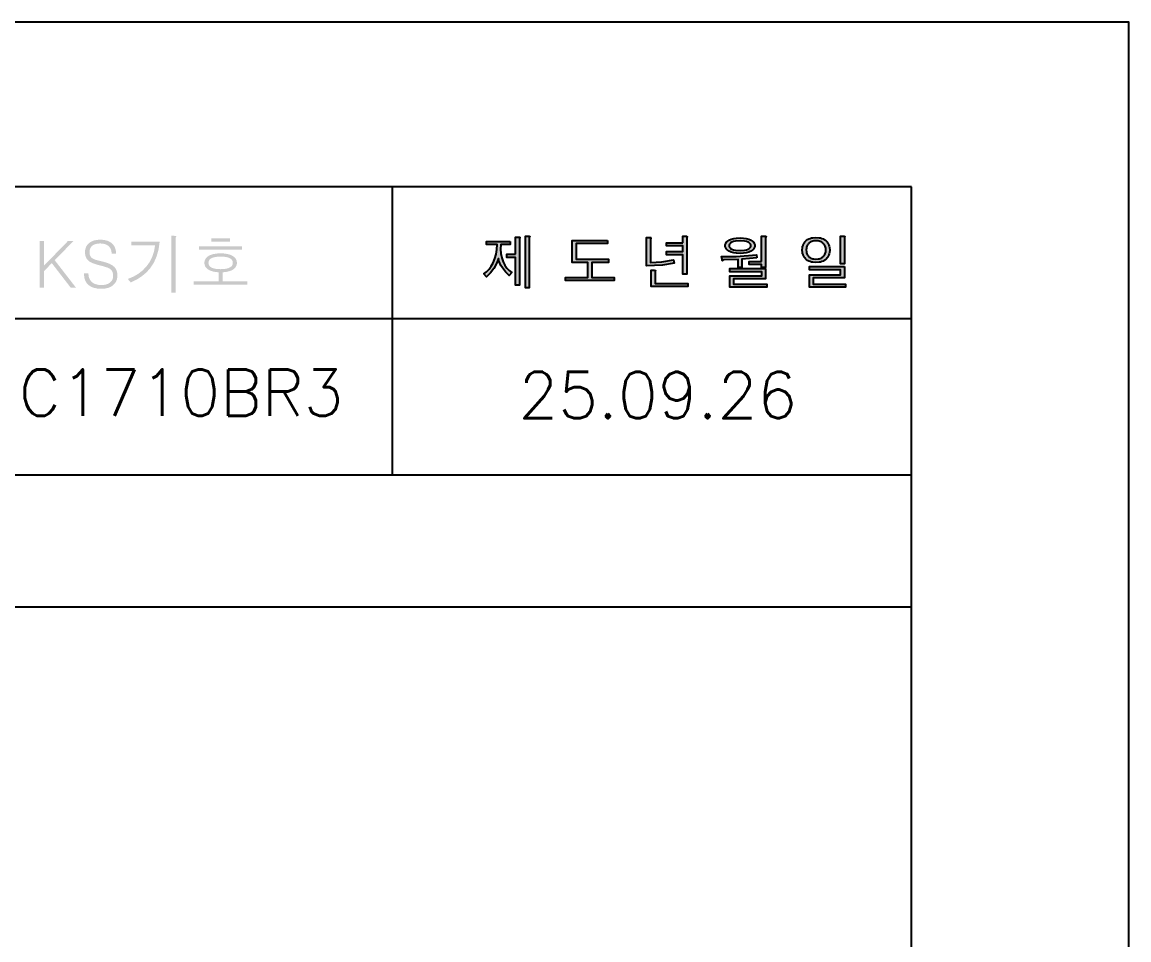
# Model space of a CAD drawing. Extents: x 63648 to 66073, y 58101 to 61531.
# Drawn here: x 65267 to 66073, y 60863 to 61531 of the extents above; entities that cross this region are included whole.
import ezdxf
from ezdxf.lldxf.tags import DXFTag

# ---------------------------------------------------------------- set-up
doc = ezdxf.new("R2010")
doc.units = 0
doc.header["$MEASUREMENT"] = 0
for name, color, linetype in [('LINE', 7, 'CONTINUOUS'), ('LINE @ 1 VP1', 7, 'CONTINUOUS'), ('LINE @ 1 VPModel', 7, 'CONTINUOUS'), ('YA', 7, 'CONTINUOUS')]:
    doc.layers.add(name, color=color, linetype=linetype)
doc.styles.get("Standard").update_dxf_attribs({"font": 'txt.shx', "bigfont": 'ghs.shx'})
tags = doc.linetypes.add('Amconstr', pattern=[9999, 9999, 0]).pattern_tags.tags
tags[6:7] = [DXFTag(74, 4), DXFTag(75, 0), DXFTag(340, '0'), DXFTag(46, 1.0), DXFTag(50, 0.0), DXFTag(44, 0.0), DXFTag(45, 0.0)]
tags[4:5] = [DXFTag(74, 4), DXFTag(75, 0), DXFTag(340, '0'), DXFTag(46, 1.0), DXFTag(50, 0.0), DXFTag(44, 0.0), DXFTag(45, 0.0)]

# ---------------------------------------------------------------- blocks, each defined once
blk = doc.blocks.new('*U47')
at = {"layer": 'LINE @ 1 VP1', "linetype": 'Amconstr'}
h = blk.add_hatch(color=256, dxfattribs=at)
h.dxf.hatch_style = 1
h.paths.add_polyline_path([(65291.14, 61358.17), (65304.92, 61372.26), (65300.9, 61372.26), (65283.38, 61354.24), (65283.38, 61372.26), (65280.26, 61372.26), (65280.26, 61338.29), (65283.38, 61338.29), (65283.38, 61350.26), (65289.02, 61356.04), (65302.7, 61338.29), (65306.53, 61338.29)])
h.paths.add_polyline_path([(65317.5, 61360.56), (65317.22, 61360.95), (65316.99, 61361.37), (65316.8, 61361.83), (65316.66, 61362.31), (65316.55, 61362.82), (65316.47, 61363.94), (65316.5, 61364.69), (65316.59, 61365.4), (65316.75, 61366.06), (65316.97, 61366.67), (65317.25, 61367.25), (65317.59, 61367.77), (65317.99, 61368.26), (65318.46, 61368.69), (65318.99, 61369.08), (65319.58, 61369.42), (65320.23, 61369.71), (65320.93, 61369.94), (65322.49, 61370.25), (65324.28, 61370.36), (65326.12, 61370.24), (65327.75, 61369.87), (65328.48, 61369.6), (65329.17, 61369.27), (65329.8, 61368.87), (65330.38, 61368.42), (65330.89, 61367.89), (65331.33, 61367.32), (65331.71, 61366.7), (65332.02, 61366.03), (65332.26, 61365.3), (65332.44, 61364.53), (65332.6, 61362.82), (65335.86, 61362.82), (65335.64, 61365.14), (65335.39, 61366.19), (65335.05, 61367.17), (65334.62, 61368.08), (65334.1, 61368.93), (65333.49, 61369.7), (65332.78, 61370.4), (65332, 61371.04), (65331.13, 61371.59), (65330.2, 61372.05), (65329.19, 61372.43), (65326.95, 61372.94), (65324.42, 61373.11), (65321.94, 61372.95), (65319.74, 61372.49), (65318.74, 61372.14), (65317.81, 61371.71), (65316.94, 61371.2), (65316.15, 61370.62), (65315.45, 61369.97), (65314.85, 61369.27), (65314.34, 61368.52), (65313.93, 61367.72), (65313.6, 61366.87), (65313.37, 61365.97), (65313.24, 61365.01), (65313.19, 61364.01), (65313.33, 61362.14), (65313.51, 61361.3), (65313.77, 61360.51), (65314.09, 61359.79), (65314.49, 61359.12), (65314.96, 61358.51), (65315.5, 61357.96), (65316.05, 61357.5), (65316.7, 61357.05), (65318.27, 61356.22), (65322.52, 61354.77), (65325.71, 61353.99), (65329.44, 61352.82), (65330.78, 61352.2), (65331.32, 61351.87), (65331.77, 61351.54), (65332.21, 61351.12), (65332.6, 61350.66), (65332.92, 61350.14), (65333.19, 61349.57), (65333.39, 61348.95), (65333.54, 61348.28), (65333.66, 61346.79), (65333.63, 61346.03), (65333.52, 61345.32), (65333.34, 61344.65), (65333.1, 61344.03), (65332.78, 61343.44), (65332.39, 61342.9), (65331.93, 61342.4), (65331.4, 61341.94), (65330.81, 61341.5), (65330.17, 61341.13), (65329.48, 61340.81), (65328.72, 61340.55), (65327.05, 61340.21), (65325.15, 61340.09), (65322.99, 61340.23), (65321.1, 61340.66), (65320.26, 61340.97), (65319.48, 61341.36), (65318.77, 61341.82), (65318.12, 61342.36), (65317.55, 61342.94), (65317.05, 61343.57), (65316.63, 61344.27), (65316.28, 61345.01), (65316.01, 61345.81), (65315.82, 61346.67), (65315.67, 61348.55), (65312.44, 61348.55), (65312.44, 61348.32), (65312.64, 61345.83), (65312.9, 61344.7), (65313.25, 61343.65), (65313.7, 61342.67), (65314.26, 61341.77), (65314.91, 61340.94), (65315.67, 61340.18), (65316.54, 61339.52), (65317.49, 61338.94), (65318.54, 61338.45), (65319.68, 61338.05), (65322.24, 61337.52), (65325.15, 61337.34), (65327.69, 61337.51), (65329.96, 61338.01), (65330.99, 61338.38), (65331.95, 61338.85), (65332.84, 61339.39), (65333.66, 61340.02), (65334.39, 61340.7), (65335.03, 61341.45), (65335.56, 61342.25), (65336, 61343.11), (65336.34, 61344.03), (65336.59, 61345), (65336.73, 61346.04), (65336.78, 61347.13), (65336.62, 61349.07), (65336.42, 61349.96), (65336.14, 61350.79), (65335.78, 61351.56), (65335.34, 61352.28), (65334.82, 61352.94), (65334.21, 61353.55), (65333.56, 61354.09), (65332.81, 61354.6), (65331, 61355.56), (65328.79, 61356.4), (65326.17, 61357.15), (65322.16, 61358.12), (65320.74, 61358.53), (65319.54, 61359.01), (65318.57, 61359.57), (65318.16, 61359.87), (65317.81, 61360.2)])
h.paths.add_polyline_path([(65366.75, 61366.04), (65367.58, 61371.69), (65346.87, 61371.69), (65346.87, 61369.1), (65364.2, 61369.1), (65363.47, 61364.69), (65362.15, 61360.6), (65360.24, 61356.83), (65357.73, 61353.39), (65354.95, 61350.56), (65351.79, 61348.14), (65348.25, 61346.12), (65344.33, 61344.51), (65346.5, 61341.92), (65350.82, 61344.07), (65354.63, 61346.52), (65357.92, 61349.29), (65360.69, 61352.37), (65363.31, 61356.38), (65365.33, 61360.94)])
h.paths.add_polyline_path([(65379.16, 61374.2), (65379.26, 61374.76), (65379.49, 61375.17), (65379.6, 61375.38), (65379.64, 61375.47), (65379.66, 61375.54), (65379.67, 61375.61), (65379.67, 61375.63), (65379.67, 61375.66), (65379.66, 61375.68), (65379.66, 61375.69), (65379.65, 61375.7), (65379.65, 61375.71), (65379.65, 61375.71), (65379.61, 61375.74), (65379.6, 61375.75), (65379.56, 61375.77), (65379.47, 61375.81), (65379.19, 61375.87), (65378.23, 61375.91), (65376.04, 61375.91), (65376.04, 61334.51), (65379.16, 61334.51)])
h.paths.add_polyline_path([(65418.62, 61374.12), (65405.22, 61374.12), (65405.22, 61371.73), (65418.62, 61371.73)])
h.paths.add_polyline_path([(65427.58, 61368.19), (65396.25, 61368.19), (65396.25, 61365.75), (65427.58, 61365.75)])
h.paths.add_polyline_path([(65420.9, 61361.13), (65420.06, 61361.6), (65419.14, 61362.02), (65417.07, 61362.65), (65414.66, 61363.03), (65411.94, 61363.16), (65409.17, 61363.03), (65406.75, 61362.65), (65404.67, 61362.02), (65403.76, 61361.6), (65402.93, 61361.13), (65402.27, 61360.64), (65401.7, 61360.12), (65401.21, 61359.56), (65400.82, 61358.96), (65400.51, 61358.32), (65400.29, 61357.65), (65400.16, 61356.93), (65400.11, 61356.18), (65400.15, 61355.5), (65400.26, 61354.85), (65400.45, 61354.23), (65400.72, 61353.64), (65401.06, 61353.08), (65401.48, 61352.56), (65401.98, 61352.06), (65402.55, 61351.59), (65403.27, 61351.13), (65404.06, 61350.73), (65405.87, 61350.07), (65407.97, 61349.62), (65410.38, 61349.37), (65410.38, 61342.89), (65392.4, 61342.89), (65392.4, 61340.41), (65431.43, 61340.41), (65431.43, 61342.89), (65413.5, 61342.89), (65413.5, 61349.37), (65415.87, 61349.62), (65417.96, 61350.07), (65419.76, 61350.73), (65420.55, 61351.13), (65421.27, 61351.59), (65421.85, 61352.06), (65422.36, 61352.56), (65422.79, 61353.08), (65423.14, 61353.64), (65423.41, 61354.23), (65423.61, 61354.85), (65423.73, 61355.5), (65423.76, 61356.18), (65423.72, 61356.93), (65423.59, 61357.65), (65423.36, 61358.32), (65423.05, 61358.96), (65422.65, 61359.56), (65422.15, 61360.12), (65421.57, 61360.64)])
h.paths.add_polyline_path([(65407.98, 61360.48), (65409.82, 61360.71), (65411.94, 61360.78), (65414.03, 61360.71), (65415.85, 61360.48), (65417.38, 61360.1), (65418.04, 61359.86), (65418.63, 61359.58), (65419.14, 61359.27), (65419.58, 61358.93), (65419.95, 61358.56), (65420.26, 61358.16), (65420.5, 61357.72), (65420.67, 61357.25), (65420.77, 61356.74), (65420.8, 61356.2), (65420.77, 61355.69), (65420.67, 61355.2), (65420.5, 61354.74), (65420.26, 61354.31), (65419.95, 61353.91), (65419.58, 61353.54), (65419.14, 61353.19), (65418.63, 61352.88), (65418.03, 61352.58), (65417.37, 61352.33), (65415.83, 61351.94), (65414.02, 61351.71), (65411.94, 61351.63), (65409.82, 61351.71), (65407.98, 61351.94), (65406.42, 61352.33), (65405.75, 61352.58), (65405.15, 61352.88), (65404.66, 61353.19), (65404.24, 61353.54), (65403.89, 61353.91), (65403.59, 61354.31), (65403.37, 61354.74), (65403.2, 61355.2), (65403.11, 61355.69), (65403.07, 61356.2), (65403.11, 61356.74), (65403.2, 61357.25), (65403.37, 61357.72), (65403.59, 61358.16), (65403.89, 61358.56), (65404.24, 61358.93), (65404.66, 61359.27), (65405.15, 61359.58), (65405.75, 61359.86), (65406.42, 61360.1)], flags=16)
h.paths.add_polyline_path([(65622.62, 61371.8), (65605.39, 61371.8), (65605.39, 61369.49), (65613.16, 61369.49), (65612.97, 61365.93), (65612.44, 61362.55), (65611.57, 61359.35), (65610.35, 61356.34), (65608.94, 61353.77), (65607.33, 61351.55), (65605.5, 61349.69), (65603.46, 61348.19), (65605.39, 61346.01), (65608.33, 61348.97), (65610.77, 61352.14), (65612.78, 61355.7), (65614.17, 61359.41), (65614.48, 61357.8), (65615.05, 61356.13), (65615.91, 61354.4), (65617.03, 61352.6), (65619.31, 61349.7), (65621.94, 61347.14), (65624, 61349.29), (65622.04, 61350.71), (65620.32, 61352.46), (65618.83, 61354.53), (65617.58, 61356.93), (65616.51, 61359.87), (65615.89, 61362.95), (65615.72, 61366.15), (65615.98, 61369.49), (65622.62, 61369.49)])
h.paths.add_polyline_path([(65629.46, 61373.51), (65629.5, 61373.93), (65629.67, 61374.27), (65629.76, 61374.46), (65629.81, 61374.61), (65629.82, 61374.66), (65629.82, 61374.69), (65629.82, 61374.71), (65629.82, 61374.73), (65629.81, 61374.75), (65629.81, 61374.76), (65629.8, 61374.77), (65629.77, 61374.79), (65629.73, 61374.81), (65629.65, 61374.85), (65629.4, 61374.9), (65628.62, 61374.94), (65626.56, 61374.94), (65626.56, 61362.47), (65620.18, 61362.47), (65620.18, 61360.25), (65626.56, 61360.25), (65626.56, 61340.09), (65629.46, 61340.09)])
h.paths.add_polyline_path([(65636.59, 61374.33), (65636.63, 61374.67), (65636.8, 61374.92), (65636.89, 61375.11), (65636.94, 61375.27), (65636.95, 61375.33), (65636.95, 61375.38), (65636.95, 61375.41), (65636.94, 61375.43), (65636.93, 61375.45), (65636.93, 61375.47), (65636.92, 61375.48), (65636.91, 61375.49), (65636.88, 61375.51), (65636.85, 61375.52), (65636.82, 61375.54), (65636.74, 61375.57), (65636.63, 61375.59), (65636.35, 61375.62), (65636, 61375.63), (65633.75, 61375.63), (65633.75, 61338), (65636.59, 61338)])
h.paths.add_polyline_path([(65693.58, 61372.6), (65667.85, 61372.6), (65667.85, 61356.49), (65679.3, 61356.49), (65679.3, 61345.67), (65662.96, 61345.67), (65662.96, 61343.36), (65698.43, 61343.36), (65698.43, 61345.67), (65682.14, 61345.67), (65682.14, 61356.49), (65694.15, 61356.49), (65694.15, 61358.85), (65670.69, 61358.85), (65670.69, 61370.25), (65693.58, 61370.25)])
h.paths.add_polyline_path([(65724.77, 61372.89), (65724.85, 61373.43), (65725.02, 61373.9), (65725.1, 61374.13), (65725.12, 61374.22), (65725.13, 61374.31), (65725.13, 61374.38), (65725.13, 61374.41), (65725.12, 61374.44), (65725.11, 61374.47), (65725.1, 61374.49), (65725.08, 61374.51), (65725.06, 61374.53), (65725.03, 61374.55), (65724.99, 61374.58), (65724.9, 61374.62), (65724.78, 61374.65), (65724.63, 61374.68), (65723.75, 61374.74), (65721.93, 61374.74), (65721.93, 61354.15), (65733.54, 61354.66), (65741.99, 61356), (65741.61, 61358.44), (65733, 61356.93), (65724.77, 61356.51)])
h.paths.add_polyline_path([(65751.26, 61374.37), (65751.31, 61374.71), (65751.43, 61375), (65751.52, 61375.17), (65751.57, 61375.31), (65751.58, 61375.36), (65751.58, 61375.38), (65751.58, 61375.4), (65751.58, 61375.42), (65751.58, 61375.44), (65751.57, 61375.45), (65751.56, 61375.46), (65751.54, 61375.49), (65751.52, 61375.51), (65751.49, 61375.52), (65751.46, 61375.54), (65751.37, 61375.57), (65751.27, 61375.59), (65751.01, 61375.62), (65750.67, 61375.63), (65748.43, 61375.63), (65748.43, 61370.89), (65736.54, 61370.89), (65736.54, 61368.53), (65748.43, 61368.53), (65748.43, 61364.54), (65736.54, 61364.54), (65736.54, 61362.18), (65748.43, 61362.18), (65748.43, 61347.9), (65751.26, 61347.9)])
h.paths.add_polyline_path([(65728.13, 61349.54), (65728.17, 61349.87), (65728.3, 61350.17), (65728.39, 61350.34), (65728.44, 61350.47), (65728.45, 61350.52), (65728.45, 61350.55), (65728.45, 61350.57), (65728.45, 61350.59), (65728.44, 61350.6), (65728.44, 61350.61), (65728.43, 61350.63), (65728.4, 61350.65), (65728.37, 61350.67), (65728.3, 61350.7), (65728.2, 61350.73), (65728.09, 61350.75), (65727.41, 61350.8), (65725.34, 61350.8), (65725.34, 61338.96), (65752.11, 61338.96), (65752.11, 61341.26), (65728.13, 61341.26)])
h.paths.add_polyline_path([(65800.06, 61366.57), (65800.36, 61367.07), (65800.57, 61367.6), (65800.69, 61368.15), (65800.74, 61368.73), (65800.69, 61369.32), (65800.57, 61369.89), (65800.36, 61370.43), (65800.06, 61370.94), (65799.69, 61371.43), (65799.22, 61371.89), (65798.68, 61372.32), (65798.05, 61372.72), (65796.44, 61373.45), (65794.56, 61373.98), (65792.41, 61374.29), (65789.99, 61374.4), (65787.54, 61374.29), (65785.38, 61373.98), (65783.49, 61373.45), (65781.88, 61372.72), (65781.26, 61372.32), (65780.73, 61371.89), (65780.27, 61371.43), (65779.9, 61370.94), (65779.61, 61370.43), (65779.4, 61369.89), (65779.28, 61369.32), (65779.24, 61368.73), (65779.28, 61368.15), (65779.4, 61367.6), (65779.61, 61367.07), (65779.9, 61366.57), (65780.27, 61366.1), (65780.73, 61365.65), (65781.26, 61365.22), (65781.88, 61364.82), (65782.65, 61364.42), (65783.49, 61364.07), (65785.38, 61363.53), (65787.54, 61363.2), (65789.99, 61363.1), (65792.41, 61363.2), (65794.56, 61363.53), (65796.44, 61364.07), (65797.28, 61364.42), (65798.05, 61364.82), (65798.68, 61365.22), (65799.22, 61365.65), (65799.69, 61366.1)])
h.paths.add_polyline_path([(65796.77, 61366.78), (65796.36, 61366.52), (65795.89, 61366.28), (65794.73, 61365.83), (65793.37, 61365.52), (65789.99, 61365.26), (65786.6, 61365.52), (65785.22, 61365.83), (65784.04, 61366.28), (65783.58, 61366.52), (65783.18, 61366.78), (65782.84, 61367.06), (65782.57, 61367.35), (65782.35, 61367.67), (65782.2, 61368), (65782.15, 61368.18), (65782.11, 61368.36), (65782.08, 61368.73), (65782.11, 61369.11), (65782.2, 61369.47), (65782.35, 61369.81), (65782.57, 61370.13), (65782.84, 61370.43), (65783.18, 61370.72), (65783.58, 61370.98), (65784.04, 61371.22), (65785.22, 61371.67), (65786.6, 61371.98), (65789.99, 61372.23), (65793.35, 61371.98), (65794.72, 61371.67), (65795.89, 61371.22), (65796.36, 61370.98), (65796.77, 61370.72), (65797.11, 61370.43), (65797.4, 61370.13), (65797.62, 61369.81), (65797.77, 61369.47), (65797.83, 61369.29), (65797.87, 61369.11), (65797.9, 61368.73), (65797.87, 61368.36), (65797.83, 61368.18), (65797.77, 61368), (65797.7, 61367.83), (65797.62, 61367.67), (65797.4, 61367.35), (65797.11, 61367.06)], flags=16)
h.paths.add_polyline_path([(65802.33, 61359.81), (65802.03, 61362.07), (65787.1, 61360.98), (65776.52, 61360.81), (65776.9, 61358.75), (65776.97, 61358.36), (65777.04, 61358.07), (65777.09, 61357.96), (65777.13, 61357.88), (65777.16, 61357.85), (65777.18, 61357.82), (65777.21, 61357.8), (65777.22, 61357.8), (65777.23, 61357.79), (65777.24, 61357.79), (65777.25, 61357.79), (65777.27, 61357.78), (65777.29, 61357.79), (65777.31, 61357.79), (65777.36, 61357.81), (65777.41, 61357.84), (65777.54, 61357.94), (65777.7, 61358.08), (65777.99, 61358.34), (65778.37, 61358.46), (65788.62, 61358.8), (65788.62, 61352.92), (65791.41, 61352.92), (65791.41, 61358.88), (65796.87, 61359.3)])
at = {"layer": 'LINE @ 1 VPModel', "linetype": 'Amconstr'}
h = blk.add_hatch(color=256, dxfattribs=at)
h.dxf.hatch_style = 1
h.paths.add_polyline_path([(65291.14, 61358.17), (65304.92, 61372.26), (65300.9, 61372.26), (65283.38, 61354.24), (65283.38, 61372.26), (65280.26, 61372.26), (65280.26, 61338.29), (65283.38, 61338.29), (65283.38, 61350.26), (65289.02, 61356.04), (65302.7, 61338.29), (65306.53, 61338.29)])
h.paths.add_polyline_path([(65317.5, 61360.56), (65317.22, 61360.95), (65316.99, 61361.37), (65316.8, 61361.83), (65316.66, 61362.31), (65316.55, 61362.82), (65316.47, 61363.94), (65316.5, 61364.69), (65316.59, 61365.4), (65316.75, 61366.06), (65316.97, 61366.67), (65317.25, 61367.25), (65317.59, 61367.77), (65317.99, 61368.26), (65318.46, 61368.69), (65318.99, 61369.08), (65319.58, 61369.42), (65320.23, 61369.71), (65320.93, 61369.94), (65322.49, 61370.25), (65324.28, 61370.36), (65326.12, 61370.24), (65327.75, 61369.87), (65328.48, 61369.6), (65329.17, 61369.27), (65329.8, 61368.87), (65330.38, 61368.42), (65330.89, 61367.89), (65331.33, 61367.32), (65331.71, 61366.7), (65332.02, 61366.03), (65332.26, 61365.3), (65332.44, 61364.53), (65332.6, 61362.82), (65335.86, 61362.82), (65335.64, 61365.14), (65335.39, 61366.19), (65335.05, 61367.17), (65334.62, 61368.08), (65334.1, 61368.93), (65333.49, 61369.7), (65332.78, 61370.4), (65332, 61371.04), (65331.13, 61371.59), (65330.2, 61372.05), (65329.19, 61372.43), (65326.95, 61372.94), (65324.42, 61373.11), (65321.94, 61372.95), (65319.74, 61372.49), (65318.74, 61372.14), (65317.81, 61371.71), (65316.94, 61371.2), (65316.15, 61370.62), (65315.45, 61369.97), (65314.85, 61369.27), (65314.34, 61368.52), (65313.93, 61367.72), (65313.6, 61366.87), (65313.37, 61365.97), (65313.24, 61365.01), (65313.19, 61364.01), (65313.33, 61362.14), (65313.51, 61361.3), (65313.77, 61360.51), (65314.09, 61359.79), (65314.49, 61359.12), (65314.96, 61358.51), (65315.5, 61357.96), (65316.05, 61357.5), (65316.7, 61357.05), (65318.27, 61356.22), (65322.52, 61354.77), (65325.71, 61353.99), (65329.44, 61352.82), (65330.78, 61352.2), (65331.32, 61351.87), (65331.77, 61351.54), (65332.21, 61351.12), (65332.6, 61350.66), (65332.92, 61350.14), (65333.19, 61349.57), (65333.39, 61348.95), (65333.54, 61348.28), (65333.66, 61346.79), (65333.63, 61346.03), (65333.52, 61345.32), (65333.34, 61344.65), (65333.1, 61344.03), (65332.78, 61343.44), (65332.39, 61342.9), (65331.93, 61342.4), (65331.4, 61341.94), (65330.81, 61341.5), (65330.17, 61341.13), (65329.48, 61340.81), (65328.72, 61340.55), (65327.05, 61340.21), (65325.15, 61340.09), (65322.99, 61340.23), (65321.1, 61340.66), (65320.26, 61340.97), (65319.48, 61341.36), (65318.77, 61341.82), (65318.12, 61342.36), (65317.55, 61342.94), (65317.05, 61343.57), (65316.63, 61344.27), (65316.28, 61345.01), (65316.01, 61345.81), (65315.82, 61346.67), (65315.67, 61348.55), (65312.44, 61348.55), (65312.44, 61348.32), (65312.64, 61345.83), (65312.9, 61344.7), (65313.25, 61343.65), (65313.7, 61342.67), (65314.26, 61341.77), (65314.91, 61340.94), (65315.67, 61340.18), (65316.54, 61339.52), (65317.49, 61338.94), (65318.54, 61338.45), (65319.68, 61338.05), (65322.24, 61337.52), (65325.15, 61337.34), (65327.69, 61337.51), (65329.96, 61338.01), (65330.99, 61338.38), (65331.95, 61338.85), (65332.84, 61339.39), (65333.66, 61340.02), (65334.39, 61340.7), (65335.03, 61341.45), (65335.56, 61342.25), (65336, 61343.11), (65336.34, 61344.03), (65336.59, 61345), (65336.73, 61346.04), (65336.78, 61347.13), (65336.62, 61349.07), (65336.42, 61349.96), (65336.14, 61350.79), (65335.78, 61351.56), (65335.34, 61352.28), (65334.82, 61352.94), (65334.21, 61353.55), (65333.56, 61354.09), (65332.81, 61354.6), (65331, 61355.56), (65328.79, 61356.4), (65326.17, 61357.15), (65322.16, 61358.12), (65320.74, 61358.53), (65319.54, 61359.01), (65318.57, 61359.57), (65318.16, 61359.87), (65317.81, 61360.2)])
h.paths.add_polyline_path([(65366.75, 61366.04), (65367.58, 61371.69), (65346.87, 61371.69), (65346.87, 61369.1), (65364.2, 61369.1), (65363.47, 61364.69), (65362.15, 61360.6), (65360.24, 61356.83), (65357.73, 61353.39), (65354.95, 61350.56), (65351.79, 61348.14), (65348.25, 61346.12), (65344.33, 61344.51), (65346.5, 61341.92), (65350.82, 61344.07), (65354.63, 61346.52), (65357.92, 61349.29), (65360.69, 61352.37), (65363.31, 61356.38), (65365.33, 61360.94)])
h.paths.add_polyline_path([(65379.16, 61374.2), (65379.26, 61374.76), (65379.49, 61375.17), (65379.6, 61375.38), (65379.64, 61375.47), (65379.66, 61375.54), (65379.67, 61375.61), (65379.67, 61375.63), (65379.67, 61375.66), (65379.66, 61375.68), (65379.66, 61375.69), (65379.65, 61375.7), (65379.65, 61375.71), (65379.65, 61375.71), (65379.61, 61375.74), (65379.6, 61375.75), (65379.56, 61375.77), (65379.47, 61375.81), (65379.19, 61375.87), (65378.23, 61375.91), (65376.04, 61375.91), (65376.04, 61334.51), (65379.16, 61334.51)])
h.paths.add_polyline_path([(65418.62, 61374.12), (65405.22, 61374.12), (65405.22, 61371.73), (65418.62, 61371.73)])
h.paths.add_polyline_path([(65427.58, 61368.19), (65396.25, 61368.19), (65396.25, 61365.75), (65427.58, 61365.75)])
h.paths.add_polyline_path([(65420.9, 61361.13), (65420.06, 61361.6), (65419.14, 61362.02), (65417.07, 61362.65), (65414.66, 61363.03), (65411.94, 61363.16), (65409.17, 61363.03), (65406.75, 61362.65), (65404.67, 61362.02), (65403.76, 61361.6), (65402.93, 61361.13), (65402.27, 61360.64), (65401.7, 61360.12), (65401.21, 61359.56), (65400.82, 61358.96), (65400.51, 61358.32), (65400.29, 61357.65), (65400.16, 61356.93), (65400.11, 61356.18), (65400.15, 61355.5), (65400.26, 61354.85), (65400.45, 61354.23), (65400.72, 61353.64), (65401.06, 61353.08), (65401.48, 61352.56), (65401.98, 61352.06), (65402.55, 61351.59), (65403.27, 61351.13), (65404.06, 61350.73), (65405.87, 61350.07), (65407.97, 61349.62), (65410.38, 61349.37), (65410.38, 61342.89), (65392.4, 61342.89), (65392.4, 61340.41), (65431.43, 61340.41), (65431.43, 61342.89), (65413.5, 61342.89), (65413.5, 61349.37), (65415.87, 61349.62), (65417.96, 61350.07), (65419.76, 61350.73), (65420.55, 61351.13), (65421.27, 61351.59), (65421.85, 61352.06), (65422.36, 61352.56), (65422.79, 61353.08), (65423.14, 61353.64), (65423.41, 61354.23), (65423.61, 61354.85), (65423.73, 61355.5), (65423.76, 61356.18), (65423.72, 61356.93), (65423.59, 61357.65), (65423.36, 61358.32), (65423.05, 61358.96), (65422.65, 61359.56), (65422.15, 61360.12), (65421.57, 61360.64)])
h.paths.add_polyline_path([(65407.98, 61360.48), (65409.82, 61360.71), (65411.94, 61360.78), (65414.03, 61360.71), (65415.85, 61360.48), (65417.38, 61360.1), (65418.04, 61359.86), (65418.63, 61359.58), (65419.14, 61359.27), (65419.58, 61358.93), (65419.95, 61358.56), (65420.26, 61358.16), (65420.5, 61357.72), (65420.67, 61357.25), (65420.77, 61356.74), (65420.8, 61356.2), (65420.77, 61355.69), (65420.67, 61355.2), (65420.5, 61354.74), (65420.26, 61354.31), (65419.95, 61353.91), (65419.58, 61353.54), (65419.14, 61353.19), (65418.63, 61352.88), (65418.03, 61352.58), (65417.37, 61352.33), (65415.83, 61351.94), (65414.02, 61351.71), (65411.94, 61351.63), (65409.82, 61351.71), (65407.98, 61351.94), (65406.42, 61352.33), (65405.75, 61352.58), (65405.15, 61352.88), (65404.66, 61353.19), (65404.24, 61353.54), (65403.89, 61353.91), (65403.59, 61354.31), (65403.37, 61354.74), (65403.2, 61355.2), (65403.11, 61355.69), (65403.07, 61356.2), (65403.11, 61356.74), (65403.2, 61357.25), (65403.37, 61357.72), (65403.59, 61358.16), (65403.89, 61358.56), (65404.24, 61358.93), (65404.66, 61359.27), (65405.15, 61359.58), (65405.75, 61359.86), (65406.42, 61360.1)], flags=16)
h.paths.add_polyline_path([(65622.62, 61371.8), (65605.39, 61371.8), (65605.39, 61369.49), (65613.16, 61369.49), (65612.97, 61365.93), (65612.44, 61362.55), (65611.57, 61359.35), (65610.35, 61356.34), (65608.94, 61353.77), (65607.33, 61351.55), (65605.5, 61349.69), (65603.46, 61348.19), (65605.39, 61346.01), (65608.33, 61348.97), (65610.77, 61352.14), (65612.78, 61355.7), (65614.17, 61359.41), (65614.48, 61357.8), (65615.05, 61356.13), (65615.91, 61354.4), (65617.03, 61352.6), (65619.31, 61349.7), (65621.94, 61347.14), (65624, 61349.29), (65622.04, 61350.71), (65620.32, 61352.46), (65618.83, 61354.53), (65617.58, 61356.93), (65616.51, 61359.87), (65615.89, 61362.95), (65615.72, 61366.15), (65615.98, 61369.49), (65622.62, 61369.49)])
h.paths.add_polyline_path([(65629.46, 61373.51), (65629.5, 61373.93), (65629.67, 61374.27), (65629.76, 61374.46), (65629.81, 61374.61), (65629.82, 61374.66), (65629.82, 61374.69), (65629.82, 61374.71), (65629.82, 61374.73), (65629.81, 61374.75), (65629.81, 61374.76), (65629.8, 61374.77), (65629.77, 61374.79), (65629.73, 61374.81), (65629.65, 61374.85), (65629.4, 61374.9), (65628.62, 61374.94), (65626.56, 61374.94), (65626.56, 61362.47), (65620.18, 61362.47), (65620.18, 61360.25), (65626.56, 61360.25), (65626.56, 61340.09), (65629.46, 61340.09)])
h.paths.add_polyline_path([(65636.59, 61374.33), (65636.63, 61374.67), (65636.8, 61374.92), (65636.89, 61375.11), (65636.94, 61375.27), (65636.95, 61375.33), (65636.95, 61375.38), (65636.95, 61375.41), (65636.94, 61375.43), (65636.93, 61375.45), (65636.93, 61375.47), (65636.92, 61375.48), (65636.91, 61375.49), (65636.88, 61375.51), (65636.85, 61375.52), (65636.82, 61375.54), (65636.74, 61375.57), (65636.63, 61375.59), (65636.35, 61375.62), (65636, 61375.63), (65633.75, 61375.63), (65633.75, 61338), (65636.59, 61338)])
h.paths.add_polyline_path([(65693.58, 61372.6), (65667.85, 61372.6), (65667.85, 61356.49), (65679.3, 61356.49), (65679.3, 61345.67), (65662.96, 61345.67), (65662.96, 61343.36), (65698.43, 61343.36), (65698.43, 61345.67), (65682.14, 61345.67), (65682.14, 61356.49), (65694.15, 61356.49), (65694.15, 61358.85), (65670.69, 61358.85), (65670.69, 61370.25), (65693.58, 61370.25)])
h.paths.add_polyline_path([(65724.77, 61372.89), (65724.85, 61373.43), (65725.02, 61373.9), (65725.1, 61374.13), (65725.12, 61374.22), (65725.13, 61374.31), (65725.13, 61374.38), (65725.13, 61374.41), (65725.12, 61374.44), (65725.11, 61374.47), (65725.1, 61374.49), (65725.08, 61374.51), (65725.06, 61374.53), (65725.03, 61374.55), (65724.99, 61374.58), (65724.9, 61374.62), (65724.78, 61374.65), (65724.63, 61374.68), (65723.75, 61374.74), (65721.93, 61374.74), (65721.93, 61354.15), (65733.54, 61354.66), (65741.99, 61356), (65741.61, 61358.44), (65733, 61356.93), (65724.77, 61356.51)])
h.paths.add_polyline_path([(65751.26, 61374.37), (65751.31, 61374.71), (65751.43, 61375), (65751.52, 61375.17), (65751.57, 61375.31), (65751.58, 61375.36), (65751.58, 61375.38), (65751.58, 61375.4), (65751.58, 61375.42), (65751.58, 61375.44), (65751.57, 61375.45), (65751.56, 61375.46), (65751.54, 61375.49), (65751.52, 61375.51), (65751.49, 61375.52), (65751.46, 61375.54), (65751.37, 61375.57), (65751.27, 61375.59), (65751.01, 61375.62), (65750.67, 61375.63), (65748.43, 61375.63), (65748.43, 61370.89), (65736.54, 61370.89), (65736.54, 61368.53), (65748.43, 61368.53), (65748.43, 61364.54), (65736.54, 61364.54), (65736.54, 61362.18), (65748.43, 61362.18), (65748.43, 61347.9), (65751.26, 61347.9)])
h.paths.add_polyline_path([(65728.13, 61349.54), (65728.17, 61349.87), (65728.3, 61350.17), (65728.39, 61350.34), (65728.44, 61350.47), (65728.45, 61350.52), (65728.45, 61350.55), (65728.45, 61350.57), (65728.45, 61350.59), (65728.44, 61350.6), (65728.44, 61350.61), (65728.43, 61350.63), (65728.4, 61350.65), (65728.37, 61350.67), (65728.3, 61350.7), (65728.2, 61350.73), (65728.09, 61350.75), (65727.41, 61350.8), (65725.34, 61350.8), (65725.34, 61338.96), (65752.11, 61338.96), (65752.11, 61341.26), (65728.13, 61341.26)])
h.paths.add_polyline_path([(65800.06, 61366.57), (65800.36, 61367.07), (65800.57, 61367.6), (65800.69, 61368.15), (65800.74, 61368.73), (65800.69, 61369.32), (65800.57, 61369.89), (65800.36, 61370.43), (65800.06, 61370.94), (65799.69, 61371.43), (65799.22, 61371.89), (65798.68, 61372.32), (65798.05, 61372.72), (65796.44, 61373.45), (65794.56, 61373.98), (65792.41, 61374.29), (65789.99, 61374.4), (65787.54, 61374.29), (65785.38, 61373.98), (65783.49, 61373.45), (65781.88, 61372.72), (65781.26, 61372.32), (65780.73, 61371.89), (65780.27, 61371.43), (65779.9, 61370.94), (65779.61, 61370.43), (65779.4, 61369.89), (65779.28, 61369.32), (65779.24, 61368.73), (65779.28, 61368.15), (65779.4, 61367.6), (65779.61, 61367.07), (65779.9, 61366.57), (65780.27, 61366.1), (65780.73, 61365.65), (65781.26, 61365.22), (65781.88, 61364.82), (65782.65, 61364.42), (65783.49, 61364.07), (65785.38, 61363.53), (65787.54, 61363.2), (65789.99, 61363.1), (65792.41, 61363.2), (65794.56, 61363.53), (65796.44, 61364.07), (65797.28, 61364.42), (65798.05, 61364.82), (65798.68, 61365.22), (65799.22, 61365.65), (65799.69, 61366.1)])
h.paths.add_polyline_path([(65796.77, 61366.78), (65796.36, 61366.52), (65795.89, 61366.28), (65794.73, 61365.83), (65793.37, 61365.52), (65789.99, 61365.26), (65786.6, 61365.52), (65785.22, 61365.83), (65784.04, 61366.28), (65783.58, 61366.52), (65783.18, 61366.78), (65782.84, 61367.06), (65782.57, 61367.35), (65782.35, 61367.67), (65782.2, 61368), (65782.15, 61368.18), (65782.11, 61368.36), (65782.08, 61368.73), (65782.11, 61369.11), (65782.2, 61369.47), (65782.35, 61369.81), (65782.57, 61370.13), (65782.84, 61370.43), (65783.18, 61370.72), (65783.58, 61370.98), (65784.04, 61371.22), (65785.22, 61371.67), (65786.6, 61371.98), (65789.99, 61372.23), (65793.35, 61371.98), (65794.72, 61371.67), (65795.89, 61371.22), (65796.36, 61370.98), (65796.77, 61370.72), (65797.11, 61370.43), (65797.4, 61370.13), (65797.62, 61369.81), (65797.77, 61369.47), (65797.83, 61369.29), (65797.87, 61369.11), (65797.9, 61368.73), (65797.87, 61368.36), (65797.83, 61368.18), (65797.77, 61368), (65797.7, 61367.83), (65797.62, 61367.67), (65797.4, 61367.35), (65797.11, 61367.06)], flags=16)
h.paths.add_polyline_path([(65802.33, 61359.81), (65802.03, 61362.07), (65787.1, 61360.98), (65776.52, 61360.81), (65776.9, 61358.75), (65776.97, 61358.36), (65777.04, 61358.07), (65777.09, 61357.96), (65777.13, 61357.88), (65777.16, 61357.85), (65777.18, 61357.82), (65777.21, 61357.8), (65777.22, 61357.8), (65777.23, 61357.79), (65777.24, 61357.79), (65777.25, 61357.79), (65777.27, 61357.78), (65777.29, 61357.79), (65777.31, 61357.79), (65777.36, 61357.81), (65777.41, 61357.84), (65777.54, 61357.94), (65777.7, 61358.08), (65777.99, 61358.34), (65778.37, 61358.46), (65788.62, 61358.8), (65788.62, 61352.92), (65791.41, 61352.92), (65791.41, 61358.88), (65796.87, 61359.3)])
blk = doc.blocks.new('*U48')
at = {"layer": 'LINE @ 1 VP1', "linetype": 'Amconstr'}
h = blk.add_hatch(color=256, dxfattribs=at)
h.dxf.hatch_style = 1
h.paths.add_polyline_path([(65808.57, 61374.16), (65808.62, 61374.54), (65808.79, 61374.88), (65808.87, 61375.07), (65808.92, 61375.22), (65808.93, 61375.29), (65808.93, 61375.34), (65808.93, 61375.37), (65808.93, 61375.39), (65808.92, 61375.41), (65808.9, 61375.45), (65808.88, 61375.47), (65808.86, 61375.5), (65808.83, 61375.52), (65808.79, 61375.53), (65808.75, 61375.55), (65808.66, 61375.58), (65808.4, 61375.62), (65808.07, 61375.63), (65805.74, 61375.63), (65805.74, 61357.28), (65796.71, 61357.28), (65796.71, 61355.07), (65805.74, 61355.07), (65805.74, 61352.92), (65808.57, 61352.92)])
h.paths.add_polyline_path([(65808.57, 61352.08), (65782.56, 61352.08), (65782.56, 61349.78), (65805.88, 61349.78), (65805.88, 61346.79), (65782.56, 61346.79), (65782.56, 61338.52), (65809.44, 61338.52), (65809.44, 61340.83), (65785.2, 61340.83), (65785.2, 61344.49), (65808.57, 61344.49)])
h.paths.add_polyline_path([(65852.13, 61358.52), (65852.85, 61359.15), (65853.44, 61359.79), (65853.95, 61360.48), (65854.38, 61361.22), (65854.74, 61362), (65855.01, 61362.83), (65855.21, 61363.71), (65855.37, 61365.59), (65855.21, 61367.5), (65855.01, 61368.38), (65854.74, 61369.21), (65854.38, 61370), (65853.95, 61370.74), (65853.44, 61371.43), (65852.85, 61372.08), (65852.13, 61372.7), (65851.35, 61373.24), (65850.5, 61373.69), (65849.59, 61374.07), (65848.61, 61374.36), (65847.57, 61374.56), (65845.29, 61374.73), (65843, 61374.56), (65841.96, 61374.36), (65840.98, 61374.07), (65840.07, 61373.69), (65839.22, 61373.24), (65838.44, 61372.7), (65837.72, 61372.08), (65837.14, 61371.43), (65836.64, 61370.74), (65836.22, 61370), (65835.87, 61369.21), (65835.6, 61368.38), (65835.4, 61367.5), (65835.25, 61365.59), (65835.4, 61363.71), (65835.6, 61362.83), (65835.87, 61362), (65836.22, 61361.22), (65836.64, 61360.48), (65837.14, 61359.79), (65837.72, 61359.15), (65838.44, 61358.52), (65839.22, 61357.97), (65840.07, 61357.51), (65840.98, 61357.13), (65841.96, 61356.83), (65843, 61356.62), (65845.29, 61356.45), (65847.57, 61356.62), (65848.61, 61356.83), (65849.59, 61357.13), (65850.5, 61357.51), (65851.35, 61357.97)])
h.paths.add_polyline_path([(65843.66, 61359.07), (65842.92, 61359.22), (65842.23, 61359.43), (65841.59, 61359.7), (65840.99, 61360.02), (65840.45, 61360.41), (65839.95, 61360.85), (65839.54, 61361.31), (65839.18, 61361.81), (65838.88, 61362.34), (65838.63, 61362.92), (65838.44, 61363.53), (65838.3, 61364.18), (65838.19, 61365.6), (65838.3, 61367.04), (65838.44, 61367.7), (65838.63, 61368.32), (65838.88, 61368.91), (65839.18, 61369.45), (65839.54, 61369.96), (65839.95, 61370.43), (65840.45, 61370.88), (65840.99, 61371.26), (65841.59, 61371.59), (65842.23, 61371.85), (65842.92, 61372.06), (65843.66, 61372.21), (65845.29, 61372.32), (65846.91, 61372.21), (65847.66, 61372.06), (65848.35, 61371.85), (65849, 61371.59), (65849.6, 61371.26), (65850.15, 61370.88), (65850.66, 61370.43), (65851.08, 61369.96), (65851.45, 61369.45), (65851.76, 61368.91), (65852.02, 61368.32), (65852.21, 61367.7), (65852.35, 61367.04), (65852.47, 61365.6), (65852.35, 61364.2), (65852.21, 61363.55), (65852.02, 61362.94), (65851.76, 61362.36), (65851.45, 61361.82), (65851.08, 61361.32), (65850.66, 61360.85), (65850.15, 61360.41), (65849.6, 61360.02), (65849, 61359.7), (65848.35, 61359.43), (65847.66, 61359.22), (65846.91, 61359.07), (65845.29, 61358.96)], flags=16)
h.paths.add_polyline_path([(65865.94, 61374.33), (65865.98, 61374.67), (65866.15, 61374.92), (65866.24, 61375.11), (65866.28, 61375.27), (65866.3, 61375.33), (65866.3, 61375.38), (65866.3, 61375.41), (65866.29, 61375.43), (65866.28, 61375.45), (65866.27, 61375.47), (65866.27, 61375.48), (65866.26, 61375.49), (65866.23, 61375.51), (65866.2, 61375.52), (65866.17, 61375.54), (65866.08, 61375.57), (65865.98, 61375.59), (65865.7, 61375.62), (65865.34, 61375.63), (65863.1, 61375.63), (65863.1, 61355.43), (65865.94, 61355.43)])
h.paths.add_polyline_path([(65865.94, 61353.57), (65840.5, 61353.57), (65840.5, 61351.26), (65863.25, 61351.26), (65863.25, 61347.56), (65840.5, 61347.56), (65840.5, 61338.52), (65866.79, 61338.52), (65866.79, 61340.82), (65843.14, 61340.82), (65843.14, 61345.25), (65865.94, 61345.25)])
at = {"layer": 'LINE @ 1 VPModel', "linetype": 'Amconstr'}
h = blk.add_hatch(color=256, dxfattribs=at)
h.dxf.hatch_style = 1
h.paths.add_polyline_path([(65808.57, 61374.16), (65808.62, 61374.54), (65808.79, 61374.88), (65808.87, 61375.07), (65808.92, 61375.22), (65808.93, 61375.29), (65808.93, 61375.34), (65808.93, 61375.37), (65808.93, 61375.39), (65808.92, 61375.41), (65808.9, 61375.45), (65808.88, 61375.47), (65808.86, 61375.5), (65808.83, 61375.52), (65808.79, 61375.53), (65808.75, 61375.55), (65808.66, 61375.58), (65808.4, 61375.62), (65808.07, 61375.63), (65805.74, 61375.63), (65805.74, 61357.28), (65796.71, 61357.28), (65796.71, 61355.07), (65805.74, 61355.07), (65805.74, 61352.92), (65808.57, 61352.92)])
h.paths.add_polyline_path([(65808.57, 61352.08), (65782.56, 61352.08), (65782.56, 61349.78), (65805.88, 61349.78), (65805.88, 61346.79), (65782.56, 61346.79), (65782.56, 61338.52), (65809.44, 61338.52), (65809.44, 61340.83), (65785.2, 61340.83), (65785.2, 61344.49), (65808.57, 61344.49)])
h.paths.add_polyline_path([(65852.13, 61358.52), (65852.85, 61359.15), (65853.44, 61359.79), (65853.95, 61360.48), (65854.38, 61361.22), (65854.74, 61362), (65855.01, 61362.83), (65855.21, 61363.71), (65855.37, 61365.59), (65855.21, 61367.5), (65855.01, 61368.38), (65854.74, 61369.21), (65854.38, 61370), (65853.95, 61370.74), (65853.44, 61371.43), (65852.85, 61372.08), (65852.13, 61372.7), (65851.35, 61373.24), (65850.5, 61373.69), (65849.59, 61374.07), (65848.61, 61374.36), (65847.57, 61374.56), (65845.29, 61374.73), (65843, 61374.56), (65841.96, 61374.36), (65840.98, 61374.07), (65840.07, 61373.69), (65839.22, 61373.24), (65838.44, 61372.7), (65837.72, 61372.08), (65837.14, 61371.43), (65836.64, 61370.74), (65836.22, 61370), (65835.87, 61369.21), (65835.6, 61368.38), (65835.4, 61367.5), (65835.25, 61365.59), (65835.4, 61363.71), (65835.6, 61362.83), (65835.87, 61362), (65836.22, 61361.22), (65836.64, 61360.48), (65837.14, 61359.79), (65837.72, 61359.15), (65838.44, 61358.52), (65839.22, 61357.97), (65840.07, 61357.51), (65840.98, 61357.13), (65841.96, 61356.83), (65843, 61356.62), (65845.29, 61356.45), (65847.57, 61356.62), (65848.61, 61356.83), (65849.59, 61357.13), (65850.5, 61357.51), (65851.35, 61357.97)])
h.paths.add_polyline_path([(65843.66, 61359.07), (65842.92, 61359.22), (65842.23, 61359.43), (65841.59, 61359.7), (65840.99, 61360.02), (65840.45, 61360.41), (65839.95, 61360.85), (65839.54, 61361.31), (65839.18, 61361.81), (65838.88, 61362.34), (65838.63, 61362.92), (65838.44, 61363.53), (65838.3, 61364.18), (65838.19, 61365.6), (65838.3, 61367.04), (65838.44, 61367.7), (65838.63, 61368.32), (65838.88, 61368.91), (65839.18, 61369.45), (65839.54, 61369.96), (65839.95, 61370.43), (65840.45, 61370.88), (65840.99, 61371.26), (65841.59, 61371.59), (65842.23, 61371.85), (65842.92, 61372.06), (65843.66, 61372.21), (65845.29, 61372.32), (65846.91, 61372.21), (65847.66, 61372.06), (65848.35, 61371.85), (65849, 61371.59), (65849.6, 61371.26), (65850.15, 61370.88), (65850.66, 61370.43), (65851.08, 61369.96), (65851.45, 61369.45), (65851.76, 61368.91), (65852.02, 61368.32), (65852.21, 61367.7), (65852.35, 61367.04), (65852.47, 61365.6), (65852.35, 61364.2), (65852.21, 61363.55), (65852.02, 61362.94), (65851.76, 61362.36), (65851.45, 61361.82), (65851.08, 61361.32), (65850.66, 61360.85), (65850.15, 61360.41), (65849.6, 61360.02), (65849, 61359.7), (65848.35, 61359.43), (65847.66, 61359.22), (65846.91, 61359.07), (65845.29, 61358.96)], flags=16)
h.paths.add_polyline_path([(65865.94, 61374.33), (65865.98, 61374.67), (65866.15, 61374.92), (65866.24, 61375.11), (65866.28, 61375.27), (65866.3, 61375.33), (65866.3, 61375.38), (65866.3, 61375.41), (65866.29, 61375.43), (65866.28, 61375.45), (65866.27, 61375.47), (65866.27, 61375.48), (65866.26, 61375.49), (65866.23, 61375.51), (65866.2, 61375.52), (65866.17, 61375.54), (65866.08, 61375.57), (65865.98, 61375.59), (65865.7, 61375.62), (65865.34, 61375.63), (65863.1, 61375.63), (65863.1, 61355.43), (65865.94, 61355.43)])
h.paths.add_polyline_path([(65865.94, 61353.57), (65840.5, 61353.57), (65840.5, 61351.26), (65863.25, 61351.26), (65863.25, 61347.56), (65840.5, 61347.56), (65840.5, 61338.52), (65866.79, 61338.52), (65866.79, 61340.82), (65843.14, 61340.82), (65843.14, 61345.25), (65865.94, 61345.25)])

msp = doc.modelspace()

# ---------------------------------------------------------------- linework, layer by layer
at = {"layer": 'LINE', "linetype": 'Amconstr'}
msp.add_line((65914.92, 58243.6), (65914.92, 61411.6), dxfattribs=at)
at = {"layer": 'YA', "color": 7}
for p, q in [((65914.92, 61411.6), (63838.92, 61411.6)), ((65537.12, 61201.24), (65537.12, 61411.24)), ((65914.92, 61315.6), (64233.4, 61315.6)), ((65914.92, 61201.6), (63838.92, 61201.6)), ((65914.92, 61105.6), (63838.92, 61105.6)), ((65914.92, 61105.6), (63838.92, 61105.6))]:
    msp.add_line(p, q, dxfattribs=at)
at = {"layer": 'YA', "color": 0}
msp.add_lwpolyline([(63647.55, 58101.12), (66073.05, 58101.12), (66073.05, 61531.47), (63647.55, 61531.47)], close=True, dxfattribs=at)
at = {"layer": 'YA', "color": 7}
for points in [[(65626.56, 61362.47), (65626.56, 61374.94), (65628.62, 61374.94), (65629.4, 61374.9), (65629.65, 61374.85), (65629.73, 61374.81), (65629.77, 61374.79), (65629.8, 61374.77), (65629.81, 61374.76), (65629.81, 61374.75), (65629.82, 61374.73), (65629.82, 61374.71), (65629.82, 61374.69), (65629.82, 61374.66), (65629.81, 61374.61), (65629.76, 61374.46), (65629.67, 61374.27), (65629.5, 61373.93), (65629.46, 61373.51), (65629.46, 61340.09), (65626.56, 61340.09), (65626.56, 61360.25), (65620.18, 61360.25), (65620.18, 61362.47), (65626.56, 61362.47)], [(65636, 61375.63), (65636.35, 61375.62), (65636.63, 61375.59), (65636.74, 61375.57), (65636.82, 61375.54), (65636.85, 61375.52), (65636.88, 61375.51), (65636.91, 61375.49), (65636.92, 61375.48), (65636.93, 61375.47), (65636.93, 61375.45), (65636.94, 61375.43), (65636.95, 61375.41), (65636.95, 61375.38), (65636.95, 61375.33), (65636.94, 61375.27), (65636.89, 61375.11), (65636.8, 61374.92), (65636.63, 61374.67), (65636.59, 61374.33), (65636.59, 61338), (65633.75, 61338), (65633.75, 61375.63), (65636, 61375.63)], [(65693.58, 61372.6), (65693.58, 61370.25), (65670.69, 61370.25), (65670.69, 61358.85), (65694.15, 61358.85), (65694.15, 61356.49), (65682.14, 61356.49), (65682.14, 61345.67), (65698.43, 61345.67), (65698.43, 61343.36), (65662.96, 61343.36), (65662.96, 61345.67), (65679.3, 61345.67), (65679.3, 61356.49), (65667.85, 61356.49), (65667.85, 61372.6), (65693.58, 61372.6)], [(65725.06, 61374.53), (65725.08, 61374.51), (65725.1, 61374.49), (65725.11, 61374.47), (65725.12, 61374.44), (65725.13, 61374.41), (65725.13, 61374.38), (65725.13, 61374.31), (65725.12, 61374.22), (65725.1, 61374.13), (65725.02, 61373.9), (65724.85, 61373.43), (65724.77, 61372.89), (65724.77, 61356.51), (65733, 61356.93), (65741.61, 61358.44), (65741.99, 61356), (65733.54, 61354.66), (65721.93, 61354.15), (65721.93, 61374.74), (65723.75, 61374.74), (65724.63, 61374.68), (65724.78, 61374.65), (65724.9, 61374.62), (65724.99, 61374.58), (65725.03, 61374.55), (65725.06, 61374.53)], [(65748.43, 61370.89), (65748.43, 61375.63), (65750.67, 61375.63), (65751.01, 61375.62), (65751.27, 61375.59), (65751.37, 61375.57), (65751.46, 61375.54), (65751.49, 61375.52), (65751.52, 61375.51), (65751.54, 61375.49), (65751.56, 61375.46), (65751.57, 61375.45), (65751.58, 61375.44), (65751.58, 61375.42), (65751.58, 61375.4), (65751.58, 61375.38), (65751.58, 61375.36), (65751.57, 61375.31), (65751.52, 61375.17), (65751.43, 61375), (65751.31, 61374.71), (65751.26, 61374.37), (65751.26, 61347.9), (65748.43, 61347.9), (65748.43, 61362.18), (65736.54, 61362.18), (65736.54, 61364.54), (65748.43, 61364.54), (65748.43, 61368.53), (65736.54, 61368.53), (65736.54, 61370.89), (65748.43, 61370.89)], [(65798.05, 61372.72), (65798.68, 61372.32), (65799.22, 61371.89), (65799.69, 61371.43), (65800.06, 61370.94), (65800.36, 61370.43), (65800.57, 61369.89), (65800.69, 61369.32), (65800.74, 61368.73), (65800.69, 61368.15), (65800.57, 61367.6), (65800.36, 61367.07), (65800.06, 61366.57), (65799.69, 61366.1), (65799.22, 61365.65), (65798.68, 61365.22), (65798.05, 61364.82), (65797.28, 61364.42), (65796.44, 61364.07), (65794.56, 61363.53), (65792.41, 61363.2), (65789.99, 61363.1), (65787.54, 61363.2), (65785.38, 61363.53), (65783.49, 61364.07), (65782.65, 61364.42), (65781.88, 61364.82), (65781.26, 61365.22), (65780.73, 61365.65), (65780.27, 61366.1), (65779.9, 61366.57), (65779.61, 61367.07), (65779.4, 61367.6), (65779.28, 61368.15), (65779.24, 61368.73), (65779.28, 61369.32), (65779.4, 61369.89), (65779.61, 61370.43), (65779.9, 61370.94), (65780.27, 61371.43), (65780.73, 61371.89), (65781.26, 61372.32), (65781.88, 61372.72), (65783.49, 61373.45), (65785.38, 61373.98), (65787.54, 61374.29), (65789.99, 61374.4), (65792.41, 61374.29), (65794.56, 61373.98), (65796.44, 61373.45), (65798.05, 61372.72)], [(65805.74, 61357.28), (65805.74, 61375.63), (65808.07, 61375.63), (65808.4, 61375.62), (65808.66, 61375.58), (65808.75, 61375.55), (65808.79, 61375.53), (65808.83, 61375.52), (65808.86, 61375.5), (65808.88, 61375.47), (65808.9, 61375.45), (65808.91, 61375.44), (65808.91, 61375.42), (65808.92, 61375.41), (65808.93, 61375.39), (65808.93, 61375.37), (65808.93, 61375.34), (65808.93, 61375.29), (65808.92, 61375.22), (65808.87, 61375.07), (65808.79, 61374.88), (65808.62, 61374.54), (65808.57, 61374.16), (65808.57, 61352.92), (65805.74, 61352.92), (65805.74, 61355.07), (65796.71, 61355.07), (65796.71, 61357.28), (65805.74, 61357.28)], [(65852.85, 61372.08), (65853.44, 61371.43), (65853.95, 61370.74), (65854.38, 61370), (65854.74, 61369.21), (65855.01, 61368.38), (65855.21, 61367.5), (65855.37, 61365.59), (65855.21, 61363.71), (65855.01, 61362.83), (65854.74, 61362), (65854.38, 61361.22), (65853.95, 61360.48), (65853.44, 61359.79), (65852.85, 61359.15), (65852.13, 61358.52), (65851.35, 61357.97), (65850.5, 61357.51), (65849.59, 61357.13), (65848.61, 61356.83), (65847.57, 61356.62), (65845.29, 61356.45), (65843, 61356.62), (65841.96, 61356.83), (65840.98, 61357.13), (65840.07, 61357.51), (65839.22, 61357.97), (65838.44, 61358.52), (65837.72, 61359.15), (65837.14, 61359.79), (65836.64, 61360.48), (65836.22, 61361.22), (65835.87, 61362), (65835.6, 61362.83), (65835.4, 61363.71), (65835.25, 61365.59), (65835.4, 61367.5), (65835.6, 61368.38), (65835.87, 61369.21), (65836.22, 61370), (65836.64, 61370.74), (65837.14, 61371.43), (65837.72, 61372.08), (65838.44, 61372.7), (65839.22, 61373.24), (65840.07, 61373.69), (65840.98, 61374.07), (65841.96, 61374.36), (65843, 61374.56), (65845.29, 61374.73), (65847.57, 61374.56), (65848.61, 61374.36), (65849.59, 61374.07), (65850.5, 61373.69), (65851.35, 61373.24), (65852.13, 61372.7), (65852.85, 61372.08)], [(65865.34, 61375.63), (65865.7, 61375.62), (65865.98, 61375.59), (65866.08, 61375.57), (65866.17, 61375.54), (65866.2, 61375.52), (65866.23, 61375.51), (65866.26, 61375.49), (65866.27, 61375.48), (65866.27, 61375.47), (65866.28, 61375.45), (65866.29, 61375.43), (65866.3, 61375.41), (65866.3, 61375.38), (65866.3, 61375.33), (65866.28, 61375.27), (65866.24, 61375.11), (65866.15, 61374.92), (65865.98, 61374.67), (65865.94, 61374.33), (65865.94, 61355.43), (65863.1, 61355.43), (65863.1, 61375.63), (65865.34, 61375.63)], [(65622.62, 61371.8), (65622.62, 61369.49), (65615.98, 61369.49), (65615.72, 61366.15), (65615.89, 61362.95), (65616.51, 61359.87), (65617.58, 61356.93), (65618.83, 61354.53), (65620.32, 61352.46), (65622.04, 61350.71), (65624, 61349.29), (65621.94, 61347.14), (65619.31, 61349.7), (65617.03, 61352.6), (65615.91, 61354.4), (65615.05, 61356.13), (65614.48, 61357.8), (65614.17, 61359.41), (65612.78, 61355.7), (65610.77, 61352.14), (65608.33, 61348.97), (65605.39, 61346.01), (65603.46, 61348.19), (65605.5, 61349.69), (65607.33, 61351.55), (65608.94, 61353.77), (65610.35, 61356.34), (65611.57, 61359.35), (65612.44, 61362.55), (65612.97, 61365.93), (65613.16, 61369.49), (65605.39, 61369.49), (65605.39, 61371.8), (65622.62, 61371.8)], [(65784.04, 61371.22), (65783.58, 61370.98), (65783.18, 61370.72), (65782.84, 61370.43), (65782.57, 61370.13), (65782.35, 61369.81), (65782.2, 61369.47), (65782.11, 61369.11), (65782.08, 61368.73), (65782.11, 61368.36), (65782.15, 61368.18), (65782.2, 61368), (65782.35, 61367.67), (65782.57, 61367.35), (65782.84, 61367.06), (65783.18, 61366.78), (65783.58, 61366.52), (65784.04, 61366.28), (65785.22, 61365.83), (65786.6, 61365.52), (65789.99, 61365.26), (65793.37, 61365.52), (65794.73, 61365.83), (65795.89, 61366.28), (65796.36, 61366.52), (65796.77, 61366.78), (65797.11, 61367.06), (65797.4, 61367.35), (65797.62, 61367.67), (65797.7, 61367.83), (65797.77, 61368), (65797.83, 61368.18), (65797.87, 61368.36), (65797.9, 61368.73), (65797.87, 61369.11), (65797.83, 61369.29), (65797.77, 61369.47), (65797.62, 61369.81), (65797.4, 61370.13), (65797.11, 61370.43), (65796.77, 61370.72), (65796.36, 61370.98), (65795.89, 61371.22), (65794.72, 61371.67), (65793.35, 61371.98), (65789.99, 61372.23), (65786.6, 61371.98), (65785.22, 61371.67), (65784.04, 61371.22)], [(65839.95, 61370.43), (65839.54, 61369.96), (65839.18, 61369.45), (65838.88, 61368.91), (65838.63, 61368.32), (65838.44, 61367.7), (65838.3, 61367.04), (65838.19, 61365.6), (65838.3, 61364.18), (65838.44, 61363.53), (65838.63, 61362.92), (65838.88, 61362.34), (65839.18, 61361.81), (65839.54, 61361.31), (65839.95, 61360.85), (65840.45, 61360.41), (65840.99, 61360.02), (65841.59, 61359.7), (65842.23, 61359.43), (65842.92, 61359.22), (65843.66, 61359.07), (65845.29, 61358.96), (65846.91, 61359.07), (65847.66, 61359.22), (65848.35, 61359.43), (65849, 61359.7), (65849.6, 61360.02), (65850.15, 61360.41), (65850.66, 61360.85), (65851.08, 61361.32), (65851.45, 61361.82), (65851.76, 61362.36), (65852.02, 61362.94), (65852.21, 61363.55), (65852.35, 61364.2), (65852.47, 61365.6), (65852.35, 61367.04), (65852.21, 61367.7), (65852.02, 61368.32), (65851.76, 61368.91), (65851.45, 61369.45), (65851.08, 61369.96), (65850.66, 61370.43), (65850.15, 61370.88), (65849.6, 61371.26), (65849, 61371.59), (65848.35, 61371.85), (65847.66, 61372.06), (65846.91, 61372.21), (65845.29, 61372.32), (65843.66, 61372.21), (65842.92, 61372.06), (65842.23, 61371.85), (65841.59, 61371.59), (65840.99, 61371.26), (65840.45, 61370.88), (65839.95, 61370.43)], [(65802.33, 61359.81), (65796.87, 61359.3), (65791.41, 61358.88), (65791.41, 61352.92), (65788.62, 61352.92), (65788.62, 61358.8), (65778.37, 61358.46), (65777.99, 61358.34), (65777.7, 61358.08), (65777.54, 61357.94), (65777.41, 61357.84), (65777.36, 61357.81), (65777.31, 61357.79), (65777.29, 61357.79), (65777.27, 61357.78), (65777.25, 61357.79), (65777.24, 61357.79), (65777.23, 61357.79), (65777.22, 61357.8), (65777.21, 61357.8), (65777.18, 61357.82), (65777.16, 61357.85), (65777.13, 61357.88), (65777.09, 61357.96), (65777.04, 61358.07), (65776.97, 61358.36), (65776.9, 61358.75), (65776.52, 61360.81), (65787.1, 61360.98), (65802.03, 61362.07), (65802.33, 61359.81)], [(65728.43, 61350.62), (65728.44, 61350.61), (65728.44, 61350.6), (65728.45, 61350.59), (65728.45, 61350.57), (65728.45, 61350.55), (65728.45, 61350.52), (65728.44, 61350.47), (65728.39, 61350.34), (65728.3, 61350.17), (65728.17, 61349.87), (65728.13, 61349.54), (65728.13, 61341.26), (65752.11, 61341.26), (65752.11, 61338.96), (65725.34, 61338.96), (65725.34, 61350.8), (65727.41, 61350.8), (65728.09, 61350.75), (65728.2, 61350.73), (65728.3, 61350.7), (65728.37, 61350.67), (65728.4, 61350.65), (65728.43, 61350.63)], [(65808.57, 61352.08), (65808.57, 61344.49), (65785.2, 61344.49), (65785.2, 61340.83), (65809.44, 61340.83), (65809.44, 61338.52), (65782.56, 61338.52), (65782.56, 61346.79), (65805.88, 61346.79), (65805.88, 61349.78), (65782.56, 61349.78), (65782.56, 61352.08), (65808.57, 61352.08)], [(65865.94, 61353.57), (65865.94, 61345.25), (65843.14, 61345.25), (65843.14, 61340.82), (65866.79, 61340.82), (65866.79, 61338.52), (65840.5, 61338.52), (65840.5, 61347.56), (65863.25, 61347.56), (65863.25, 61351.26), (65840.5, 61351.26), (65840.5, 61353.57), (65865.94, 61353.57)]]:
    msp.add_lwpolyline(points, dxfattribs=at)

# ---------------------------------------------------------------- block references
at = {"layer": 'LINE', "color": 0}
for name in ['*U47', '*U48']:
    msp.add_blockref(name, (0, 0), dxfattribs=at)

# ---------------------------------------------------------------- texts
at = {"layer": 'YA', "color": 7}
for s, p in [('C1710BR3', (65265.12, 61244.88)), ('25.09.26', (65628.66, 61243.11))]:
    msp.add_text(s, height=33.819, dxfattribs=at).set_placement(p)

doc.saveas('drawing.dxf')
